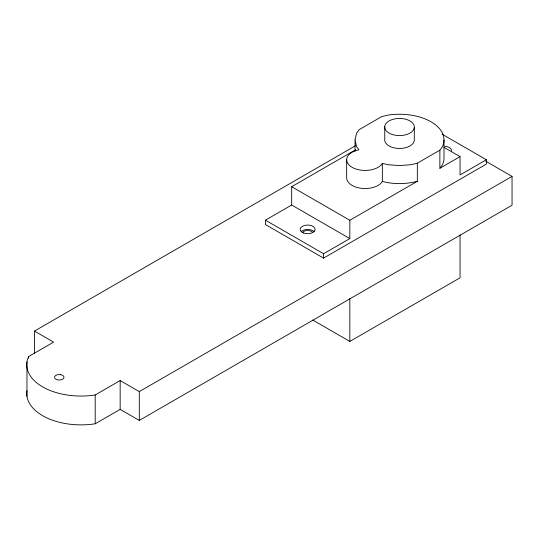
<?xml version="1.0" encoding="UTF-8"?>
<svg xmlns="http://www.w3.org/2000/svg" width="539" height="539" viewBox="0 0 539 539"><rect width="100%" height="100%" fill="white"/><g stroke="black" fill="none" stroke-linecap="round" stroke-linejoin="round"><path stroke-width="0.81" d="M355.046 139.911L356.562 133.268L359.169 129.636L381.713 116.613L388.006 115.11A44.474 25.67 0 0 1 442.479 146.547L439.871 150.179L417.327 163.196L411.035 164.705L399.52 165.581L388.013 164.705L382.353 163.351L381.1 165.096A18.454 10.652 0 0 1 352.061 167.306A18.454 10.652 0 0 1 355.881 150.549L358.907 149.822L356.562 146.554L355.046 139.911L355.046 151.425M382.353 163.351L382.353 181.448L381.1 183.193A18.454 10.652 0 0 1 360.342 188.158A18.454 10.652 0 0 1 346.658 177.87L346.658 159.773M439.871 150.179L439.878 168.276L442.485 164.644A44.474 25.67 0 0 0 443.995 158.001L443.995 139.904M34.469 353.314L34.469 331.081L355.531 145.719M417.327 163.196L417.327 181.293L349.831 220.269L349.831 238.582L291.673 205.009L291.673 186.703L355.545 149.829M28.634 358.186L28.634 356.535L53.597 342.124L34.469 331.081M442.014 134.144L486.36 159.739L486.36 164.105L323.568 258.107L265.417 224.534L265.417 220.168L291.673 205.009M439.878 168.276L460.05 156.633L460.05 174.946L486.36 159.739M265.417 220.168L323.568 253.741L349.831 238.582M28.634 356.535A54.271 31.329 0 0 0 42.648 386.881A54.271 31.329 0 0 0 95.201 394.966L120.163 380.554L139.291 391.604L512.05 176.394L512.05 205.218L139.291 420.427L120.163 409.377L95.201 423.789A54.271 31.329 0 0 1 26.97 390.748M312.761 320.038L349.838 341.436L460.057 277.801L460.05 234.869M417.327 181.293C405.975 184.311 393.733 184.392 382.353 181.448M485.841 161.262L512.05 176.394M444.055 147.403L460.05 156.633M291.673 186.703L349.831 220.269M414.296 127.709A14.822 8.557 0 0 1 391.085 134.056A14.822 8.557 0 0 1 393.174 119.281A14.822 8.557 0 0 1 414.296 127.709L414.296 140.598A14.822 8.557 0 0 1 398.314 148.434A14.822 8.557 0 0 1 384.745 139.21L384.745 126.321M349.831 298.505L349.838 341.436M323.568 253.741L323.568 258.107M139.291 391.604L139.291 420.427M120.163 380.554L120.163 409.377M95.201 394.966L95.201 423.789M26.97 361.925L26.95 396.226M302.716 232.127A5.646 3.261 0 0 1 312.499 232.093M301.335 231.399A7.485 4.319 0 0 1 314.284 231.763M444.803 146.291A7.411 4.278 0 0 1 451.507 150.947M60.476 374.666L59.256 374.571A4.71 2.715 0 0 0 54.547 377.293A4.71 2.715 0 0 0 59.256 380.008A4.71 2.715 0 0 0 63.966 377.293L63.804 376.586A4.71 2.715 0 0 0 60.476 374.666M303.565 233.003A7.485 4.319 0 0 0 315.099 229.587A7.485 4.319 0 0 0 304.205 225.531A7.485 4.319 0 0 0 303.565 233.003"/></g></svg>
